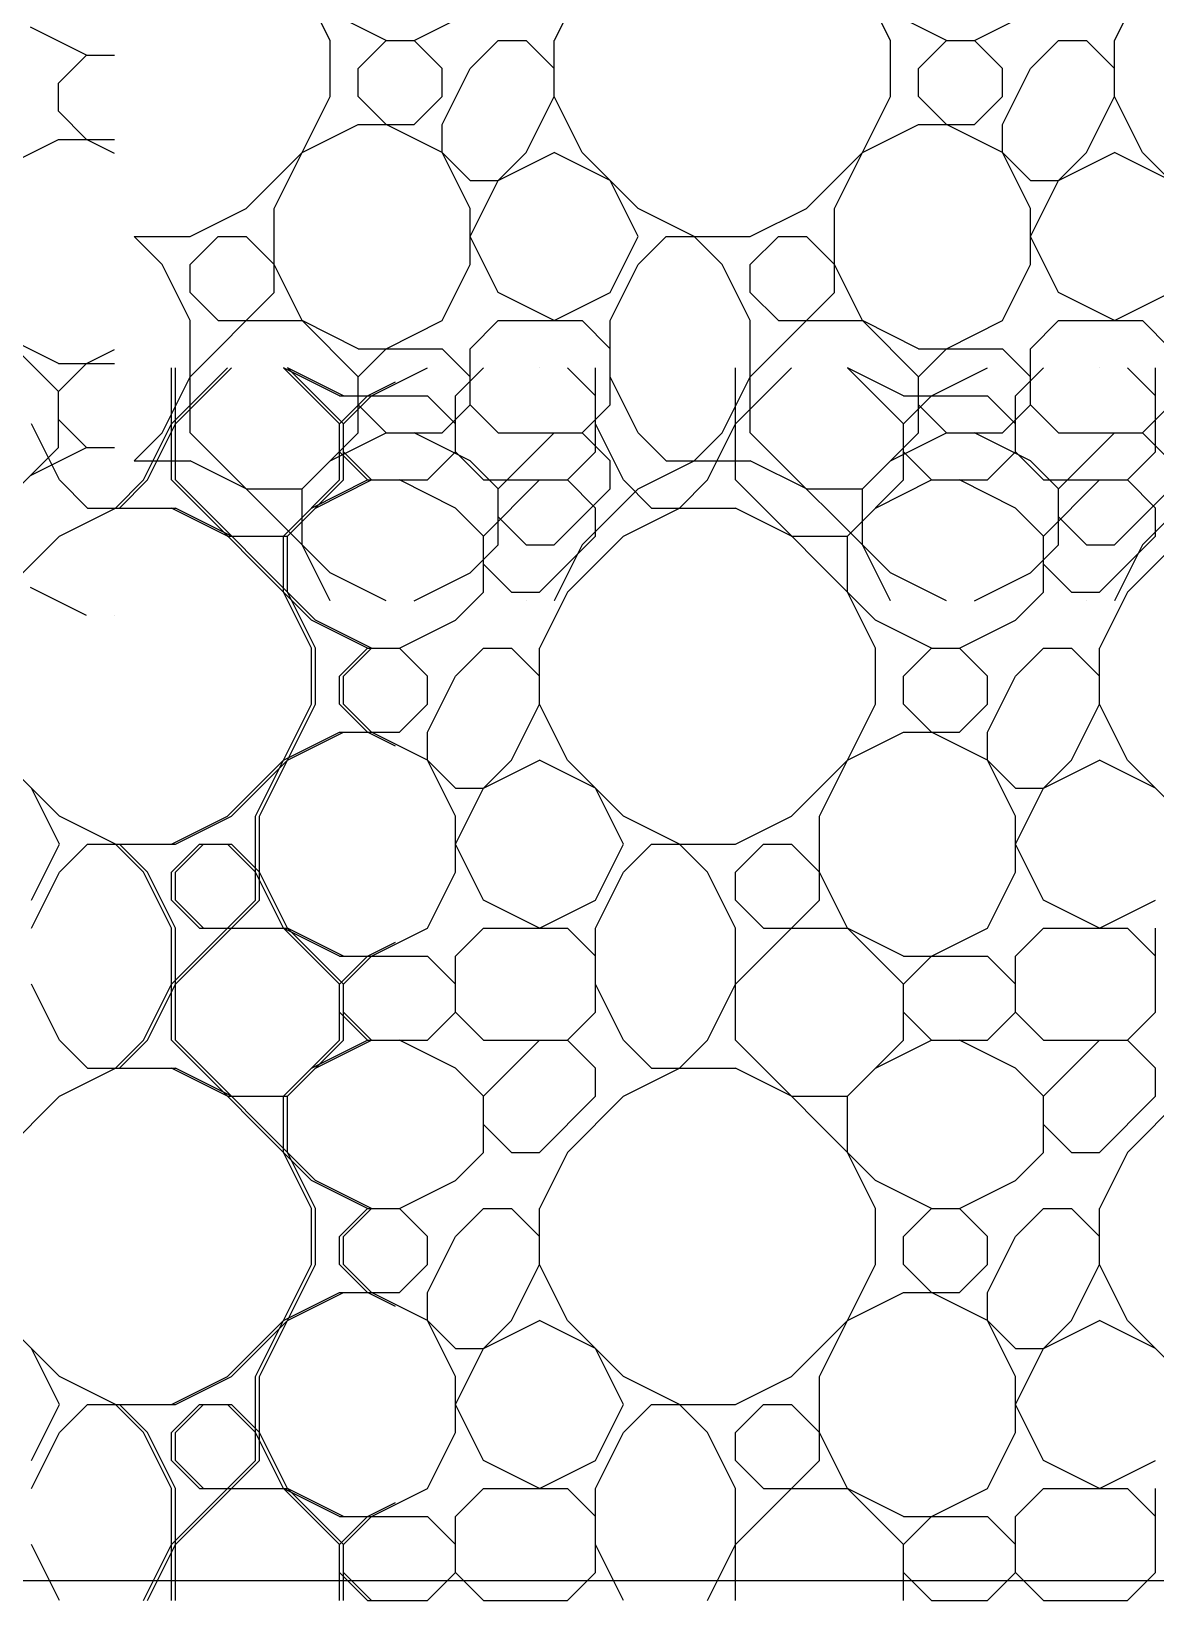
# Model space of a CAD drawing. Extents: x 1223 to 2114, y 507 to 973.
# Drawn here: x 2049.412 to 2049.913, y 610.166 to 610.866 of the extents above; entities that cross this region are included whole.
import ezdxf

# ---------------------------------------------------------------- set-up
doc = ezdxf.new("R2010")
doc.units = 0
doc.header["$MEASUREMENT"] = 0
doc.layers.get('0').update_dxf_attribs({"linetype": 'CONTINUOUS'})
doc.layers.add('PAREDES', color=2, linetype='CONTINUOUS')

# ---------------------------------------------------------------- blocks, each defined once
blk = doc.blocks.new('*X186')
at = {"color": 0}
for p, q in [((2049.43626, 610.85569), (2049.41126, 610.86819)), ((2049.42376, 610.84319), (2049.43626, 610.85569)), ((2049.43626, 610.85569), (2049.44876, 610.85569)), ((2049.44876, 610.85569), (2049.44876, 610.85569)), ((2049.42376, 610.83069), (2049.42376, 610.84319)), ((2049.43626, 610.81819), (2049.42376, 610.83069)), ((2049.39876, 610.80569), (2049.42376, 610.81819)), ((2049.42376, 610.81819), (2049.44876, 610.81819)), ((2049.44876, 610.81194), (2049.43626, 610.81819)), ((2049.44876, 610.81819), (2049.44876, 610.81819)), ((2049.42376, 610.71819), (2049.39876, 610.73069)), ((2049.42376, 610.70569), (2049.39876, 610.73069)), ((2049.43626, 610.71819), (2049.44876, 610.72444)), ((2049.42376, 610.70569), (2049.43626, 610.71819)), ((2049.42376, 610.71819), (2049.44876, 610.71819)), ((2049.42376, 610.68069), (2049.42376, 610.70569)), ((2049.43626, 610.68069), (2049.42376, 610.69319)), ((2049.39876, 610.65569), (2049.42376, 610.68069)), ((2049.41126, 610.66819), (2049.43626, 610.68069)), ((2049.43626, 610.68069), (2049.44876, 610.68069)), ((2049.43626, 610.60569), (2049.41126, 610.61819)), ((2049.44876, 610.60569), (2049.44876, 610.60569))]:
    blk.add_line(p, q, dxfattribs=at)
blk = doc.blocks.new('*X187')
at = {"color": 0}
for p, q in [((2049.5451, 610.86229), (2049.5326, 610.88729)), ((2049.6576, 610.88729), (2049.6451, 610.86229)), ((2049.7951, 610.86229), (2049.7826, 610.88729)), ((2049.9076, 610.88729), (2049.8951, 610.86229)), ((2049.5701, 610.86229), (2049.5451, 610.87479)), ((2049.5826, 610.86229), (2049.6076, 610.87479)), ((2049.8201, 610.86229), (2049.7951, 610.87479)), ((2049.8326, 610.86229), (2049.8576, 610.87479)), ((2049.5451, 610.83729), (2049.5451, 610.86229)), ((2049.5576, 610.84979), (2049.5701, 610.86229)), ((2049.5701, 610.86229), (2049.5826, 610.86229)), ((2049.5951, 610.84979), (2049.5826, 610.86229)), ((2049.6076, 610.84979), (2049.6201, 610.86229)), ((2049.6201, 610.86229), (2049.6326, 610.86229)), ((2049.6451, 610.84979), (2049.6326, 610.86229)), ((2049.6451, 610.83729), (2049.6451, 610.86229)), ((2049.7951, 610.83729), (2049.7951, 610.86229)), ((2049.8076, 610.84979), (2049.8201, 610.86229)), ((2049.8201, 610.86229), (2049.8326, 610.86229)), ((2049.8451, 610.84979), (2049.8326, 610.86229)), ((2049.8576, 610.84979), (2049.8701, 610.86229)), ((2049.8701, 610.86229), (2049.8826, 610.86229)), ((2049.8951, 610.84979), (2049.8826, 610.86229)), ((2049.8951, 610.83729), (2049.8951, 610.86229)), ((2049.5576, 610.83729), (2049.5576, 610.84979)), ((2049.5951, 610.82479), (2049.6076, 610.84979)), ((2049.5951, 610.83729), (2049.5951, 610.84979)), ((2049.8076, 610.83729), (2049.8076, 610.84979)), ((2049.8451, 610.82479), (2049.8576, 610.84979)), ((2049.8451, 610.83729), (2049.8451, 610.84979)), ((2049.5201, 610.78729), (2049.5451, 610.83729)), ((2049.5701, 610.82479), (2049.5576, 610.83729)), ((2049.5826, 610.82479), (2049.5951, 610.83729)), ((2049.6326, 610.81229), (2049.6451, 610.83729)), ((2049.6576, 610.81229), (2049.6451, 610.83729)), ((2049.7701, 610.78729), (2049.7951, 610.83729)), ((2049.8201, 610.82479), (2049.8076, 610.83729)), ((2049.8326, 610.82479), (2049.8451, 610.83729)), ((2049.8826, 610.81229), (2049.8951, 610.83729)), ((2049.9076, 610.81229), (2049.8951, 610.83729)), ((2049.5326, 610.81229), (2049.5576, 610.82479)), ((2049.5576, 610.82479), (2049.5826, 610.82479)), ((2049.5951, 610.81229), (2049.5701, 610.82479)), ((2049.5951, 610.81229), (2049.5951, 610.82479)), ((2049.7826, 610.81229), (2049.8076, 610.82479)), ((2049.8076, 610.82479), (2049.8326, 610.82479)), ((2049.8451, 610.81229), (2049.8201, 610.82479)), ((2049.8451, 610.81229), (2049.8451, 610.82479)), ((2049.5076, 610.78729), (2049.5326, 610.81229)), ((2049.6076, 610.78729), (2049.5951, 610.81229)), ((2049.6076, 610.79979), (2049.5951, 610.81229)), ((2049.6201, 610.79979), (2049.6451, 610.81229)), ((2049.6201, 610.79979), (2049.6326, 610.81229)), ((2049.6701, 610.79979), (2049.6451, 610.81229)), ((2049.6701, 610.79979), (2049.6451, 610.81229)), ((2049.6826, 610.78729), (2049.6576, 610.81229)), ((2049.7576, 610.78729), (2049.7826, 610.81229)), ((2049.8576, 610.78729), (2049.8451, 610.81229)), ((2049.8576, 610.79979), (2049.8451, 610.81229)), ((2049.8701, 610.79979), (2049.8951, 610.81229)), ((2049.8701, 610.79979), (2049.8826, 610.81229)), ((2049.9201, 610.79979), (2049.8951, 610.81229)), ((2049.9201, 610.79979), (2049.8951, 610.81229)), ((2049.9326, 610.78729), (2049.9076, 610.81229)), ((2049.6076, 610.77479), (2049.6201, 610.79979)), ((2049.6076, 610.79979), (2049.6201, 610.79979)), ((2049.6826, 610.77479), (2049.6701, 610.79979)), ((2049.8576, 610.77479), (2049.8701, 610.79979)), ((2049.8576, 610.79979), (2049.8701, 610.79979)), ((2049.4826, 610.77479), (2049.5076, 610.78729)), ((2049.5201, 610.74979), (2049.5201, 610.78729)), ((2049.6076, 610.76229), (2049.6076, 610.78729)), ((2049.7076, 610.77479), (2049.6826, 610.78729)), ((2049.7326, 610.77479), (2049.7576, 610.78729)), ((2049.7701, 610.74979), (2049.7701, 610.78729)), ((2049.8576, 610.76229), (2049.8576, 610.78729)), ((2049.4576, 610.77479), (2049.4576, 610.77479)), ((2049.4701, 610.76229), (2049.4576, 610.77479)), ((2049.4576, 610.77479), (2049.4826, 610.77479)), ((2049.4826, 610.76229), (2049.4951, 610.77479)), ((2049.4951, 610.77479), (2049.5076, 610.77479)), ((2049.5201, 610.76229), (2049.5076, 610.77479)), ((2049.6201, 610.74979), (2049.6076, 610.77479)), ((2049.6701, 610.74979), (2049.6826, 610.77479)), ((2049.6826, 610.76229), (2049.6951, 610.77479)), ((2049.6951, 610.77479), (2049.7326, 610.77479)), ((2049.7201, 610.76229), (2049.7076, 610.77479)), ((2049.7326, 610.76229), (2049.7451, 610.77479)), ((2049.7451, 610.77479), (2049.7576, 610.77479)), ((2049.7701, 610.76229), (2049.7576, 610.77479)), ((2049.8701, 610.74979), (2049.8576, 610.77479)), ((2049.4826, 610.73729), (2049.4701, 610.76229)), ((2049.4826, 610.74979), (2049.4826, 610.76229)), ((2049.5326, 610.73729), (2049.5201, 610.76229)), ((2049.5951, 610.73729), (2049.6076, 610.76229)), ((2049.6701, 610.73729), (2049.6826, 610.76229)), ((2049.7326, 610.73729), (2049.7201, 610.76229)), ((2049.7326, 610.74979), (2049.7326, 610.76229)), ((2049.7826, 610.73729), (2049.7701, 610.76229)), ((2049.8451, 610.73729), (2049.8576, 610.76229)), ((2049.4951, 610.73729), (2049.4826, 610.74979)), ((2049.4826, 610.71229), (2049.5201, 610.74979)), ((2049.6451, 610.73729), (2049.6201, 610.74979)), ((2049.6451, 610.73729), (2049.6701, 610.74979)), ((2049.7451, 610.73729), (2049.7326, 610.74979)), ((2049.7326, 610.71229), (2049.7701, 610.74979)), ((2049.8951, 610.73729), (2049.8701, 610.74979)), ((2049.8951, 610.73729), (2049.9201, 610.74979)), ((2049.4826, 610.68729), (2049.4826, 610.73729)), ((2049.4951, 610.73729), (2049.5326, 610.73729)), ((2049.5576, 610.72479), (2049.5326, 610.73729)), ((2049.5576, 610.71229), (2049.5326, 610.73729)), ((2049.5701, 610.72479), (2049.5951, 610.73729)), ((2049.6076, 610.72479), (2049.6201, 610.73729)), ((2049.6201, 610.73729), (2049.6576, 610.73729)), ((2049.6701, 610.72479), (2049.6576, 610.73729)), ((2049.6701, 610.69979), (2049.6701, 610.73729)), ((2049.7326, 610.68729), (2049.7326, 610.73729)), ((2049.7451, 610.73729), (2049.7826, 610.73729)), ((2049.8076, 610.72479), (2049.7826, 610.73729)), ((2049.8076, 610.71229), (2049.7826, 610.73729)), ((2049.8201, 610.72479), (2049.8451, 610.73729)), ((2049.8576, 610.72479), (2049.8701, 610.73729)), ((2049.8701, 610.73729), (2049.9076, 610.73729)), ((2049.9201, 610.72479), (2049.9076, 610.73729)), ((2049.5576, 610.71229), (2049.5701, 610.72479)), ((2049.5576, 610.72479), (2049.5951, 610.72479)), ((2049.6076, 610.71229), (2049.5951, 610.72479)), ((2049.6076, 610.69979), (2049.6076, 610.72479)), ((2049.8076, 610.71229), (2049.8201, 610.72479)), ((2049.8076, 610.72479), (2049.8451, 610.72479)), ((2049.8576, 610.71229), (2049.8451, 610.72479)), ((2049.8576, 610.69979), (2049.8576, 610.72479)), ((2049.4701, 610.68729), (2049.4826, 610.71229)), ((2049.5576, 610.68729), (2049.5576, 610.71229)), ((2049.6826, 610.68729), (2049.6701, 610.71229)), ((2049.7201, 610.68729), (2049.7326, 610.71229)), ((2049.8076, 610.68729), (2049.8076, 610.71229)), ((2049.5701, 610.68729), (2049.5576, 610.69979)), ((2049.5951, 610.68729), (2049.6076, 610.69979)), ((2049.6201, 610.68729), (2049.6076, 610.69979)), ((2049.6576, 610.68729), (2049.6701, 610.69979)), ((2049.8201, 610.68729), (2049.8076, 610.69979)), ((2049.8451, 610.68729), (2049.8576, 610.69979)), ((2049.8701, 610.68729), (2049.8576, 610.69979)), ((2049.9076, 610.68729), (2049.9201, 610.69979)), ((2049.4576, 610.67479), (2049.4701, 610.68729)), ((2049.5451, 610.62479), (2049.4826, 610.68729)), ((2049.5326, 610.66229), (2049.5576, 610.68729)), ((2049.5451, 610.67479), (2049.5701, 610.68729)), ((2049.5701, 610.68729), (2049.5951, 610.68729)), ((2049.6076, 610.67479), (2049.5826, 610.68729)), ((2049.6201, 610.66229), (2049.6451, 610.68729)), ((2049.6201, 610.68729), (2049.6576, 610.68729)), ((2049.6701, 610.67479), (2049.6576, 610.68729)), ((2049.6951, 610.67479), (2049.6826, 610.68729)), ((2049.7076, 610.67479), (2049.7201, 610.68729)), ((2049.7951, 610.62479), (2049.7326, 610.68729)), ((2049.7826, 610.66229), (2049.8076, 610.68729)), ((2049.7951, 610.67479), (2049.8201, 610.68729)), ((2049.8201, 610.68729), (2049.8451, 610.68729)), ((2049.8576, 610.67479), (2049.8326, 610.68729)), ((2049.8701, 610.66229), (2049.8951, 610.68729)), ((2049.8701, 610.68729), (2049.9076, 610.68729)), ((2049.9201, 610.67479), (2049.9076, 610.68729)), ((2049.4576, 610.67479), (2049.4826, 610.67479)), ((2049.5076, 610.66229), (2049.4826, 610.67479)), ((2049.6201, 610.66229), (2049.6076, 610.67479)), ((2049.6701, 610.66229), (2049.6701, 610.67479)), ((2049.6826, 610.66229), (2049.7076, 610.67479)), ((2049.6951, 610.67479), (2049.7326, 610.67479)), ((2049.7576, 610.66229), (2049.7326, 610.67479)), ((2049.8701, 610.66229), (2049.8576, 610.67479)), ((2049.5076, 610.66229), (2049.5326, 610.66229)), ((2049.5326, 610.63729), (2049.5326, 610.66229)), ((2049.6201, 610.63729), (2049.6201, 610.66229)), ((2049.6451, 610.63729), (2049.6701, 610.66229)), ((2049.6576, 610.63729), (2049.6826, 610.66229)), ((2049.7576, 610.66229), (2049.7826, 610.66229)), ((2049.7826, 610.63729), (2049.7826, 610.66229)), ((2049.8701, 610.63729), (2049.8701, 610.66229)), ((2049.8951, 610.63729), (2049.9201, 610.66229)), ((2049.9076, 610.63729), (2049.9326, 610.66229)), ((2049.6326, 610.63729), (2049.6201, 610.64979)), ((2049.8826, 610.63729), (2049.8701, 610.64979)), ((2049.5451, 610.61229), (2049.5326, 610.63729)), ((2049.6076, 610.62479), (2049.6201, 610.63729)), ((2049.6326, 610.63729), (2049.6451, 610.63729)), ((2049.6576, 610.63729), (2049.6451, 610.61229)), ((2049.7951, 610.61229), (2049.7826, 610.63729)), ((2049.8576, 610.62479), (2049.8701, 610.63729)), ((2049.8826, 610.63729), (2049.8951, 610.63729)), ((2049.9076, 610.63729), (2049.8951, 610.61229)), ((2049.5701, 610.61229), (2049.5451, 610.62479)), ((2049.5826, 610.61229), (2049.6076, 610.62479)), ((2049.8201, 610.61229), (2049.7951, 610.62479)), ((2049.8326, 610.61229), (2049.8576, 610.62479)), ((2049.5451, 610.61229), (2049.5451, 610.61229)), ((2049.5826, 610.61229), (2049.5826, 610.61229)), ((2049.6326, 610.61229), (2049.6326, 610.61229)), ((2049.6451, 610.61229), (2049.6451, 610.61229)), ((2049.7951, 610.61229), (2049.7951, 610.61229)), ((2049.8326, 610.61229), (2049.8326, 610.61229)), ((2049.8826, 610.61229), (2049.8826, 610.61229)), ((2049.8951, 610.61229), (2049.8951, 610.61229))]:
    blk.add_line(p, q, dxfattribs=at)

msp = doc.modelspace()

# ---------------------------------------------------------------- linework, layer by layer
at = {"color": 3}
for p, q in [((2049.47421, 610.6662), (2049.47421, 610.7162)), ((2049.47421, 610.6912), (2049.49921, 610.7162)), ((2049.47421, 610.7162), (2049.47421, 610.7162)), ((2049.476, 610.6662), (2049.476, 610.7162)), ((2049.476, 610.6912), (2049.501, 610.7162)), ((2049.476, 610.7162), (2049.476, 610.7162)), ((2049.54921, 610.6912), (2049.52421, 610.7162)), ((2049.52421, 610.7162), (2049.52421, 610.7162)), ((2049.54921, 610.7037), (2049.52421, 610.7162)), ((2049.551, 610.6912), (2049.526, 610.7162)), ((2049.526, 610.7162), (2049.526, 610.7162)), ((2049.551, 610.7037), (2049.526, 610.7162)), ((2049.5635, 610.7037), (2049.5885, 610.7162)), ((2049.601, 610.7037), (2049.6135, 610.7162)), ((2049.6385, 610.7162), (2049.6385, 610.7162)), ((2049.6635, 610.7037), (2049.651, 610.7162)), ((2049.6635, 610.6787), (2049.6635, 610.7162)), ((2049.726, 610.6662), (2049.726, 610.7162)), ((2049.726, 610.6912), (2049.751, 610.7162)), ((2049.726, 610.7162), (2049.726, 610.7162)), ((2049.801, 610.6912), (2049.776, 610.7162)), ((2049.776, 610.7162), (2049.776, 610.7162)), ((2049.801, 610.7037), (2049.776, 610.7162)), ((2049.8135, 610.7037), (2049.8385, 610.7162)), ((2049.851, 610.7037), (2049.8635, 610.7162)), ((2049.8885, 610.7162), (2049.8885, 610.7162)), ((2049.9135, 610.7037), (2049.901, 610.7162)), ((2049.9135, 610.6787), (2049.9135, 610.7162)), ((2049.54921, 610.7037), (2049.57421, 610.7037)), ((2049.54921, 610.6912), (2049.56171, 610.7037)), ((2049.551, 610.7037), (2049.5885, 610.7037)), ((2049.551, 610.6912), (2049.5635, 610.7037)), ((2049.56171, 610.7037), (2049.57421, 610.70995)), ((2049.601, 610.6912), (2049.5885, 610.7037)), ((2049.601, 610.6787), (2049.601, 610.7037)), ((2049.801, 610.7037), (2049.8385, 610.7037)), ((2049.801, 610.6912), (2049.8135, 610.7037)), ((2049.851, 610.6912), (2049.8385, 610.7037)), ((2049.851, 610.6787), (2049.851, 610.7037)), ((2049.42421, 610.6662), (2049.41171, 610.6912)), ((2049.46171, 610.6662), (2049.47421, 610.6912)), ((2049.4635, 610.6662), (2049.476, 610.6912)), ((2049.54921, 610.6662), (2049.54921, 610.6912)), ((2049.551, 610.6662), (2049.551, 610.6912)), ((2049.676, 610.6662), (2049.6635, 610.6912)), ((2049.7135, 610.6662), (2049.726, 610.6912)), ((2049.801, 610.6662), (2049.801, 610.6912)), ((2049.56171, 610.6662), (2049.54921, 610.6787)), ((2049.5635, 610.6662), (2049.551, 610.6787)), ((2049.5885, 610.6662), (2049.601, 610.6787)), ((2049.6135, 610.6662), (2049.601, 610.6787)), ((2049.651, 610.6662), (2049.6635, 610.6787)), ((2049.8135, 610.6662), (2049.801, 610.6787)), ((2049.8385, 610.6662), (2049.851, 610.6787)), ((2049.8635, 610.6662), (2049.851, 610.6787)), ((2049.901, 610.6662), (2049.9135, 610.6787)), ((2049.43671, 610.6537), (2049.42421, 610.6662)), ((2049.44921, 610.6537), (2049.46171, 610.6662)), ((2049.451, 610.6537), (2049.4635, 610.6662)), ((2049.53671, 610.6037), (2049.47421, 610.6662)), ((2049.5385, 610.6037), (2049.476, 610.6662)), ((2049.52421, 610.6412), (2049.54921, 610.6662)), ((2049.526, 610.6412), (2049.551, 610.6662)), ((2049.53671, 610.6537), (2049.56171, 610.6662)), ((2049.5385, 610.6537), (2049.5635, 610.6662)), ((2049.56171, 610.6662), (2049.57421, 610.6662)), ((2049.5635, 610.6662), (2049.5885, 610.6662)), ((2049.601, 610.6537), (2049.576, 610.6662)), ((2049.6135, 610.6662), (2049.651, 610.6662)), ((2049.6135, 610.6412), (2049.6385, 610.6662)), ((2049.6635, 610.6537), (2049.651, 610.6662)), ((2049.6885, 610.6537), (2049.676, 610.6662)), ((2049.701, 610.6537), (2049.7135, 610.6662)), ((2049.7885, 610.6037), (2049.726, 610.6662)), ((2049.776, 610.6412), (2049.801, 610.6662)), ((2049.7885, 610.6537), (2049.8135, 610.6662)), ((2049.8135, 610.6662), (2049.8385, 610.6662)), ((2049.851, 610.6537), (2049.826, 610.6662)), ((2049.8635, 610.6662), (2049.901, 610.6662)), ((2049.8635, 610.6412), (2049.8885, 610.6662)), ((2049.9135, 610.6537), (2049.901, 610.6662)), ((2049.42421, 610.6412), (2049.44921, 610.6537)), ((2049.43671, 610.6537), (2049.47421, 610.6537)), ((2049.451, 610.6537), (2049.476, 610.6537)), ((2049.49921, 610.6412), (2049.47421, 610.6537)), ((2049.501, 610.6412), (2049.476, 610.6537)), ((2049.6135, 610.6412), (2049.601, 610.6537)), ((2049.6635, 610.6412), (2049.6635, 610.6537)), ((2049.676, 610.6412), (2049.701, 610.6537)), ((2049.6885, 610.6537), (2049.726, 610.6537)), ((2049.751, 610.6412), (2049.726, 610.6537)), ((2049.8635, 610.6412), (2049.851, 610.6537)), ((2049.9135, 610.6412), (2049.9135, 610.6537)), ((2049.39921, 610.6162), (2049.42421, 610.6412)), ((2049.49921, 610.6412), (2049.52421, 610.6412)), ((2049.501, 610.6412), (2049.526, 610.6412)), ((2049.52421, 610.6162), (2049.52421, 610.6412)), ((2049.526, 610.6162), (2049.526, 610.6412)), ((2049.6135, 610.6162), (2049.6135, 610.6412)), ((2049.6385, 610.6162), (2049.6635, 610.6412)), ((2049.651, 610.6162), (2049.676, 610.6412)), ((2049.751, 610.6412), (2049.776, 610.6412)), ((2049.776, 610.6162), (2049.776, 610.6412)), ((2049.8635, 610.6162), (2049.8635, 610.6412)), ((2049.8885, 610.6162), (2049.9135, 610.6412)), ((2049.901, 610.6162), (2049.926, 610.6412)), ((2049.626, 610.6162), (2049.6135, 610.6287)), ((2049.876, 610.6162), (2049.8635, 610.6287)), ((2049.53671, 610.5912), (2049.52421, 610.6162)), ((2049.5385, 610.5912), (2049.526, 610.6162)), ((2049.601, 610.6037), (2049.6135, 610.6162)), ((2049.626, 610.6162), (2049.6385, 610.6162)), ((2049.651, 610.6162), (2049.6385, 610.5912)), ((2049.7885, 610.5912), (2049.776, 610.6162)), ((2049.851, 610.6037), (2049.8635, 610.6162)), ((2049.876, 610.6162), (2049.8885, 610.6162)), ((2049.901, 610.6162), (2049.8885, 610.5912)), ((2049.56171, 610.5912), (2049.53671, 610.6037)), ((2049.5635, 610.5912), (2049.5385, 610.6037)), ((2049.576, 610.5912), (2049.601, 610.6037)), ((2049.8135, 610.5912), (2049.7885, 610.6037)), ((2049.826, 610.5912), (2049.851, 610.6037)), ((2049.53671, 610.5662), (2049.53671, 610.5912)), ((2049.5385, 610.5662), (2049.5385, 610.5912)), ((2049.54921, 610.5787), (2049.56171, 610.5912)), ((2049.551, 610.5787), (2049.5635, 610.5912)), ((2049.56171, 610.5912), (2049.57421, 610.5912)), ((2049.5635, 610.5912), (2049.576, 610.5912)), ((2049.57421, 610.5912), (2049.57421, 610.5912)), ((2049.5885, 610.5787), (2049.576, 610.5912)), ((2049.601, 610.5787), (2049.6135, 610.5912)), ((2049.6135, 610.5912), (2049.626, 610.5912)), ((2049.6385, 610.5787), (2049.626, 610.5912)), ((2049.6385, 610.5662), (2049.6385, 610.5912)), ((2049.7885, 610.5662), (2049.7885, 610.5912)), ((2049.801, 610.5787), (2049.8135, 610.5912)), ((2049.8135, 610.5912), (2049.826, 610.5912)), ((2049.8385, 610.5787), (2049.826, 610.5912)), ((2049.851, 610.5787), (2049.8635, 610.5912)), ((2049.8635, 610.5912), (2049.876, 610.5912)), ((2049.8885, 610.5787), (2049.876, 610.5912)), ((2049.8885, 610.5662), (2049.8885, 610.5912)), ((2049.54921, 610.5662), (2049.54921, 610.5787)), ((2049.551, 610.5662), (2049.551, 610.5787)), ((2049.5885, 610.5662), (2049.5885, 610.5787)), ((2049.5885, 610.5537), (2049.601, 610.5787)), ((2049.801, 610.5662), (2049.801, 610.5787)), ((2049.8385, 610.5662), (2049.8385, 610.5787)), ((2049.8385, 610.5537), (2049.851, 610.5787)), ((2049.51171, 610.5162), (2049.53671, 610.56619)), ((2049.5135, 610.5162), (2049.5385, 610.56619)), ((2049.56171, 610.5537), (2049.54921, 610.5662)), ((2049.5635, 610.5537), (2049.551, 610.5662)), ((2049.576, 610.5537), (2049.5885, 610.5662)), ((2049.626, 610.5412), (2049.6385, 610.5662)), ((2049.651, 610.5412), (2049.6385, 610.5662)), ((2049.7635, 610.5162), (2049.7885, 610.56619)), ((2049.8135, 610.5537), (2049.801, 610.5662)), ((2049.826, 610.5537), (2049.8385, 610.5662)), ((2049.876, 610.5412), (2049.8885, 610.5662)), ((2049.901, 610.5412), (2049.8885, 610.5662)), ((2049.52421, 610.5412), (2049.54921, 610.5537)), ((2049.526, 610.5412), (2049.551, 610.5537)), ((2049.54921, 610.5537), (2049.57421, 610.5537)), ((2049.551, 610.5537), (2049.576, 610.5537)), ((2049.57421, 610.54745), (2049.56171, 610.5537)), ((2049.5885, 610.5412), (2049.5635, 610.5537)), ((2049.57421, 610.5537), (2049.57421, 610.5537)), ((2049.5885, 610.5412), (2049.5885, 610.5537)), ((2049.776, 610.5412), (2049.801, 610.5537)), ((2049.801, 610.5537), (2049.826, 610.5537)), ((2049.8385, 610.5412), (2049.8135, 610.5537)), ((2049.8385, 610.5412), (2049.8385, 610.5537)), ((2049.42421, 610.5162), (2049.39921, 610.5412)), ((2049.49921, 610.5162), (2049.52421, 610.5412)), ((2049.501, 610.5162), (2049.526, 610.5412)), ((2049.601, 610.5287), (2049.5885, 610.5412)), ((2049.601, 610.5162), (2049.5885, 610.5412)), ((2049.6135, 610.5287), (2049.626, 610.5412)), ((2049.6135, 610.5287), (2049.6385, 610.5412)), ((2049.6635, 610.5287), (2049.6385, 610.5412)), ((2049.6635, 610.5287), (2049.6385, 610.5412)), ((2049.676, 610.5162), (2049.651, 610.5412)), ((2049.751, 610.5162), (2049.776, 610.5412)), ((2049.851, 610.5287), (2049.8385, 610.5412)), ((2049.851, 610.5162), (2049.8385, 610.5412)), ((2049.8635, 610.5287), (2049.876, 610.5412)), ((2049.8635, 610.5287), (2049.8885, 610.5412)), ((2049.9135, 610.5287), (2049.8885, 610.5412)), ((2049.9135, 610.5287), (2049.8885, 610.5412)), ((2049.926, 610.5162), (2049.901, 610.5412)), ((2049.42421, 610.5037), (2049.41171, 610.5287)), ((2049.601, 610.5287), (2049.6135, 610.5287)), ((2049.601, 610.5037), (2049.6135, 610.5287)), ((2049.676, 610.5037), (2049.6635, 610.5287)), ((2049.851, 610.5287), (2049.8635, 610.5287)), ((2049.851, 610.5037), (2049.8635, 610.5287)), ((2049.44921, 610.5037), (2049.42421, 610.5162)), ((2049.47421, 610.5037), (2049.49921, 610.5162)), ((2049.476, 610.5037), (2049.501, 610.5162)), ((2049.51171, 610.4787), (2049.51171, 610.5162)), ((2049.5135, 610.4787), (2049.5135, 610.5162)), ((2049.601, 610.4912), (2049.601, 610.5162)), ((2049.701, 610.5037), (2049.676, 610.5162)), ((2049.726, 610.5037), (2049.751, 610.5162)), ((2049.7635, 610.4787), (2049.7635, 610.5162)), ((2049.851, 610.4912), (2049.851, 610.5162)), ((2049.41171, 610.4787), (2049.42421, 610.5037)), ((2049.42421, 610.4912), (2049.43671, 610.5037)), ((2049.43671, 610.5037), (2049.47421, 610.5037)), ((2049.46171, 610.4912), (2049.44921, 610.5037)), ((2049.451, 610.5037), (2049.476, 610.5037)), ((2049.4635, 610.4912), (2049.451, 610.5037)), ((2049.451, 610.5037), (2049.451, 610.5037)), ((2049.47421, 610.4912), (2049.48671, 610.5037)), ((2049.476, 610.4912), (2049.4885, 610.5037)), ((2049.48671, 610.5037), (2049.49921, 610.5037)), ((2049.4885, 610.5037), (2049.501, 610.5037)), ((2049.51171, 610.4912), (2049.49921, 610.5037)), ((2049.5135, 610.4912), (2049.501, 610.5037)), ((2049.6135, 610.4787), (2049.601, 610.5037)), ((2049.6635, 610.4787), (2049.676, 610.5037)), ((2049.676, 610.4912), (2049.6885, 610.5037)), ((2049.6885, 610.5037), (2049.726, 610.5037)), ((2049.7135, 610.4912), (2049.701, 610.5037)), ((2049.726, 610.4912), (2049.7385, 610.5037)), ((2049.7385, 610.5037), (2049.751, 610.5037)), ((2049.7635, 610.4912), (2049.751, 610.5037)), ((2049.8635, 610.4787), (2049.851, 610.5037)), ((2049.41171, 610.4662), (2049.42421, 610.4912)), ((2049.47421, 610.4662), (2049.46171, 610.4912)), ((2049.476, 610.4662), (2049.4635, 610.4912)), ((2049.47421, 610.4787), (2049.47421, 610.4912)), ((2049.476, 610.4787), (2049.476, 610.4912)), ((2049.52421, 610.4662), (2049.51171, 610.4912)), ((2049.526, 610.4662), (2049.5135, 610.4912)), ((2049.5885, 610.4662), (2049.601, 610.4912)), ((2049.6635, 610.4662), (2049.676, 610.4912)), ((2049.726, 610.4662), (2049.7135, 610.4912)), ((2049.726, 610.4787), (2049.726, 610.4912)), ((2049.776, 610.4662), (2049.7635, 610.4912)), ((2049.8385, 610.4662), (2049.851, 610.4912)), ((2049.47421, 610.4412), (2049.51171, 610.4787)), ((2049.48671, 610.4662), (2049.47421, 610.4787)), ((2049.476, 610.4412), (2049.5135, 610.4787)), ((2049.4885, 610.4662), (2049.476, 610.4787)), ((2049.6385, 610.4662), (2049.6135, 610.4787)), ((2049.6385, 610.4662), (2049.6635, 610.4787)), ((2049.726, 610.4412), (2049.7635, 610.4787)), ((2049.7385, 610.4662), (2049.726, 610.4787)), ((2049.8885, 610.4662), (2049.8635, 610.4787)), ((2049.8885, 610.4662), (2049.9135, 610.4787)), ((2049.47421, 610.4162), (2049.47421, 610.4662)), ((2049.476, 610.4162), (2049.476, 610.4662)), ((2049.48671, 610.4662), (2049.52421, 610.4662)), ((2049.4885, 610.4662), (2049.526, 610.4662)), ((2049.54921, 610.4412), (2049.52421, 610.4662)), ((2049.54921, 610.4537), (2049.52421, 610.4662)), ((2049.551, 610.4412), (2049.526, 610.4662)), ((2049.551, 610.4537), (2049.526, 610.4662)), ((2049.5635, 610.4537), (2049.5885, 610.4662)), ((2049.601, 610.4537), (2049.6135, 610.4662)), ((2049.6135, 610.4662), (2049.651, 610.4662)), ((2049.6635, 610.4537), (2049.651, 610.4662)), ((2049.6635, 610.4287), (2049.6635, 610.4662)), ((2049.726, 610.4162), (2049.726, 610.4662)), ((2049.7385, 610.4662), (2049.776, 610.4662)), ((2049.801, 610.4412), (2049.776, 610.4662)), ((2049.801, 610.4537), (2049.776, 610.4662)), ((2049.8135, 610.4537), (2049.8385, 610.4662)), ((2049.851, 610.4537), (2049.8635, 610.4662)), ((2049.8635, 610.4662), (2049.901, 610.4662)), ((2049.9135, 610.4537), (2049.901, 610.4662)), ((2049.9135, 610.4287), (2049.9135, 610.4662)), ((2049.56171, 610.4537), (2049.57421, 610.45995)), ((2049.54921, 610.4537), (2049.57421, 610.4537)), ((2049.54921, 610.4412), (2049.56171, 610.4537)), ((2049.551, 610.4537), (2049.5885, 610.4537)), ((2049.551, 610.4412), (2049.5635, 610.4537)), ((2049.601, 610.4412), (2049.5885, 610.4537)), ((2049.601, 610.4287), (2049.601, 610.4537)), ((2049.801, 610.4537), (2049.8385, 610.4537)), ((2049.801, 610.4412), (2049.8135, 610.4537)), ((2049.851, 610.4412), (2049.8385, 610.4537)), ((2049.851, 610.4287), (2049.851, 610.4537)), ((2049.42421, 610.4162), (2049.41171, 610.4412)), ((2049.46171, 610.4162), (2049.47421, 610.4412)), ((2049.4635, 610.4162), (2049.476, 610.4412)), ((2049.54921, 610.4162), (2049.54921, 610.4412)), ((2049.551, 610.4162), (2049.551, 610.4412)), ((2049.676, 610.4162), (2049.6635, 610.4412)), ((2049.7135, 610.4162), (2049.726, 610.4412)), ((2049.801, 610.4162), (2049.801, 610.4412)), ((2049.56171, 610.4162), (2049.54921, 610.4287)), ((2049.5635, 610.4162), (2049.551, 610.4287)), ((2049.5885, 610.4162), (2049.601, 610.4287)), ((2049.6135, 610.4162), (2049.601, 610.4287)), ((2049.651, 610.4162), (2049.6635, 610.4287)), ((2049.8135, 610.4162), (2049.801, 610.4287)), ((2049.8385, 610.4162), (2049.851, 610.4287)), ((2049.8635, 610.4162), (2049.851, 610.4287)), ((2049.901, 610.4162), (2049.9135, 610.4287)), ((2049.43671, 610.4037), (2049.42421, 610.4162)), ((2049.44921, 610.4037), (2049.46171, 610.4162)), ((2049.451, 610.4037), (2049.4635, 610.4162)), ((2049.53671, 610.3537), (2049.47421, 610.4162)), ((2049.5385, 610.3537), (2049.476, 610.4162)), ((2049.52421, 610.3912), (2049.54921, 610.4162)), ((2049.526, 610.3912), (2049.551, 610.4162)), ((2049.53671, 610.4037), (2049.56171, 610.4162)), ((2049.5385, 610.4037), (2049.5635, 610.4162)), ((2049.56171, 610.4162), (2049.57421, 610.4162)), ((2049.5635, 610.4162), (2049.5885, 610.4162)), ((2049.601, 610.4037), (2049.576, 610.4162)), ((2049.6135, 610.4162), (2049.651, 610.4162)), ((2049.6135, 610.3912), (2049.6385, 610.4162)), ((2049.6635, 610.4037), (2049.651, 610.4162)), ((2049.6885, 610.4037), (2049.676, 610.4162)), ((2049.701, 610.4037), (2049.7135, 610.4162)), ((2049.7885, 610.3537), (2049.726, 610.4162)), ((2049.776, 610.3912), (2049.801, 610.4162)), ((2049.7885, 610.4037), (2049.8135, 610.4162)), ((2049.8135, 610.4162), (2049.8385, 610.4162)), ((2049.851, 610.4037), (2049.826, 610.4162)), ((2049.8635, 610.4162), (2049.901, 610.4162)), ((2049.8635, 610.3912), (2049.8885, 610.4162)), ((2049.9135, 610.4037), (2049.901, 610.4162)), ((2049.42421, 610.3912), (2049.44921, 610.4037)), ((2049.43671, 610.4037), (2049.47421, 610.4037)), ((2049.451, 610.4037), (2049.476, 610.4037)), ((2049.49921, 610.3912), (2049.47421, 610.4037)), ((2049.501, 610.3912), (2049.476, 610.4037)), ((2049.6135, 610.3912), (2049.601, 610.4037)), ((2049.6635, 610.3912), (2049.6635, 610.4037)), ((2049.676, 610.3912), (2049.701, 610.4037)), ((2049.6885, 610.4037), (2049.726, 610.4037)), ((2049.751, 610.3912), (2049.726, 610.4037)), ((2049.8635, 610.3912), (2049.851, 610.4037)), ((2049.9135, 610.3912), (2049.9135, 610.4037)), ((2049.39921, 610.3662), (2049.42421, 610.3912)), ((2049.49921, 610.3912), (2049.52421, 610.3912)), ((2049.501, 610.3912), (2049.526, 610.3912)), ((2049.52421, 610.3662), (2049.52421, 610.3912)), ((2049.526, 610.3662), (2049.526, 610.3912)), ((2049.6135, 610.3662), (2049.6135, 610.3912)), ((2049.6385, 610.3662), (2049.6635, 610.3912)), ((2049.651, 610.3662), (2049.676, 610.3912)), ((2049.751, 610.3912), (2049.776, 610.3912)), ((2049.776, 610.3662), (2049.776, 610.3912)), ((2049.8635, 610.3662), (2049.8635, 610.3912)), ((2049.8885, 610.3662), (2049.9135, 610.3912)), ((2049.901, 610.3662), (2049.926, 610.3912)), ((2049.626, 610.3662), (2049.6135, 610.3787)), ((2049.876, 610.3662), (2049.8635, 610.3787)), ((2049.53671, 610.3412), (2049.52421, 610.3662)), ((2049.5385, 610.3412), (2049.526, 610.3662)), ((2049.601, 610.3537), (2049.6135, 610.3662)), ((2049.626, 610.3662), (2049.6385, 610.3662)), ((2049.651, 610.3662), (2049.6385, 610.3412)), ((2049.7885, 610.3412), (2049.776, 610.3662)), ((2049.851, 610.3537), (2049.8635, 610.3662)), ((2049.876, 610.3662), (2049.8885, 610.3662)), ((2049.901, 610.3662), (2049.8885, 610.3412)), ((2049.56171, 610.3412), (2049.53671, 610.3537)), ((2049.5635, 610.3412), (2049.5385, 610.3537)), ((2049.576, 610.3412), (2049.601, 610.3537)), ((2049.8135, 610.3412), (2049.7885, 610.3537)), ((2049.826, 610.3412), (2049.851, 610.3537)), ((2049.53671, 610.3162), (2049.53671, 610.3412)), ((2049.5385, 610.3162), (2049.5385, 610.3412)), ((2049.54921, 610.3287), (2049.56171, 610.3412)), ((2049.551, 610.3287), (2049.5635, 610.3412)), ((2049.56171, 610.3412), (2049.57421, 610.3412)), ((2049.5635, 610.3412), (2049.576, 610.3412)), ((2049.57421, 610.3412), (2049.57421, 610.3412)), ((2049.5885, 610.3287), (2049.576, 610.3412)), ((2049.601, 610.3287), (2049.6135, 610.3412)), ((2049.6135, 610.3412), (2049.626, 610.3412)), ((2049.6385, 610.3287), (2049.626, 610.3412)), ((2049.6385, 610.3162), (2049.6385, 610.3412)), ((2049.7885, 610.3162), (2049.7885, 610.3412)), ((2049.801, 610.3287), (2049.8135, 610.3412)), ((2049.8135, 610.3412), (2049.826, 610.3412)), ((2049.8385, 610.3287), (2049.826, 610.3412)), ((2049.851, 610.3287), (2049.8635, 610.3412)), ((2049.8635, 610.3412), (2049.876, 610.3412)), ((2049.8885, 610.3287), (2049.876, 610.3412)), ((2049.8885, 610.3162), (2049.8885, 610.3412)), ((2049.54921, 610.3162), (2049.54921, 610.3287)), ((2049.551, 610.3162), (2049.551, 610.3287)), ((2049.5885, 610.3162), (2049.5885, 610.3287)), ((2049.5885, 610.3037), (2049.601, 610.3287)), ((2049.801, 610.3162), (2049.801, 610.3287)), ((2049.8385, 610.3162), (2049.8385, 610.3287)), ((2049.8385, 610.3037), (2049.851, 610.3287)), ((2049.51171, 610.2662), (2049.53671, 610.31619)), ((2049.5135, 610.2662), (2049.5385, 610.31619)), ((2049.56171, 610.3037), (2049.54921, 610.3162)), ((2049.5635, 610.3037), (2049.551, 610.3162)), ((2049.576, 610.3037), (2049.5885, 610.3162)), ((2049.626, 610.2912), (2049.6385, 610.3162)), ((2049.651, 610.2912), (2049.6385, 610.3162)), ((2049.7635, 610.2662), (2049.7885, 610.31619)), ((2049.8135, 610.3037), (2049.801, 610.3162)), ((2049.826, 610.3037), (2049.8385, 610.3162)), ((2049.876, 610.2912), (2049.8885, 610.3162)), ((2049.901, 610.2912), (2049.8885, 610.3162)), ((2049.52421, 610.2912), (2049.54921, 610.3037)), ((2049.526, 610.2912), (2049.551, 610.3037)), ((2049.54921, 610.3037), (2049.57421, 610.3037)), ((2049.551, 610.3037), (2049.576, 610.3037)), ((2049.57421, 610.29745), (2049.56171, 610.3037)), ((2049.5885, 610.2912), (2049.5635, 610.3037)), ((2049.57421, 610.3037), (2049.57421, 610.3037)), ((2049.5885, 610.2912), (2049.5885, 610.3037)), ((2049.776, 610.2912), (2049.801, 610.3037)), ((2049.801, 610.3037), (2049.826, 610.3037)), ((2049.8385, 610.2912), (2049.8135, 610.3037)), ((2049.8385, 610.2912), (2049.8385, 610.3037)), ((2049.42421, 610.2662), (2049.39921, 610.2912)), ((2049.49921, 610.2662), (2049.52421, 610.2912)), ((2049.501, 610.2662), (2049.526, 610.2912)), ((2049.601, 610.2787), (2049.5885, 610.2912)), ((2049.601, 610.2662), (2049.5885, 610.2912)), ((2049.6135, 610.2787), (2049.626, 610.2912)), ((2049.6135, 610.2787), (2049.6385, 610.2912)), ((2049.6635, 610.2787), (2049.6385, 610.2912)), ((2049.6635, 610.2787), (2049.6385, 610.2912)), ((2049.676, 610.2662), (2049.651, 610.2912)), ((2049.751, 610.2662), (2049.776, 610.2912)), ((2049.851, 610.2787), (2049.8385, 610.2912)), ((2049.851, 610.2662), (2049.8385, 610.2912)), ((2049.8635, 610.2787), (2049.876, 610.2912)), ((2049.8635, 610.2787), (2049.8885, 610.2912)), ((2049.9135, 610.2787), (2049.8885, 610.2912)), ((2049.9135, 610.2787), (2049.8885, 610.2912)), ((2049.926, 610.2662), (2049.901, 610.2912)), ((2049.42421, 610.2537), (2049.41171, 610.2787)), ((2049.601, 610.2787), (2049.6135, 610.2787)), ((2049.601, 610.2537), (2049.6135, 610.2787)), ((2049.676, 610.2537), (2049.6635, 610.2787)), ((2049.851, 610.2787), (2049.8635, 610.2787)), ((2049.851, 610.2537), (2049.8635, 610.2787)), ((2049.44921, 610.2537), (2049.42421, 610.2662)), ((2049.47421, 610.2537), (2049.49921, 610.2662)), ((2049.476, 610.2537), (2049.501, 610.2662)), ((2049.51171, 610.2287), (2049.51171, 610.2662)), ((2049.5135, 610.2287), (2049.5135, 610.2662)), ((2049.601, 610.2412), (2049.601, 610.2662)), ((2049.701, 610.2537), (2049.676, 610.2662)), ((2049.726, 610.2537), (2049.751, 610.2662)), ((2049.7635, 610.2287), (2049.7635, 610.2662)), ((2049.851, 610.2412), (2049.851, 610.2662)), ((2049.41171, 610.2287), (2049.42421, 610.2537)), ((2049.42421, 610.2412), (2049.43671, 610.2537)), ((2049.43671, 610.2537), (2049.47421, 610.2537)), ((2049.46171, 610.2412), (2049.44921, 610.2537)), ((2049.451, 610.2537), (2049.476, 610.2537)), ((2049.4635, 610.2412), (2049.451, 610.2537)), ((2049.451, 610.2537), (2049.451, 610.2537)), ((2049.47421, 610.2412), (2049.48671, 610.2537)), ((2049.476, 610.2412), (2049.4885, 610.2537)), ((2049.48671, 610.2537), (2049.49921, 610.2537)), ((2049.4885, 610.2537), (2049.501, 610.2537)), ((2049.51171, 610.2412), (2049.49921, 610.2537)), ((2049.5135, 610.2412), (2049.501, 610.2537)), ((2049.6135, 610.2287), (2049.601, 610.2537)), ((2049.6635, 610.2287), (2049.676, 610.2537)), ((2049.676, 610.2412), (2049.6885, 610.2537)), ((2049.6885, 610.2537), (2049.726, 610.2537)), ((2049.7135, 610.2412), (2049.701, 610.2537)), ((2049.726, 610.2412), (2049.7385, 610.2537)), ((2049.7385, 610.2537), (2049.751, 610.2537)), ((2049.7635, 610.2412), (2049.751, 610.2537)), ((2049.8635, 610.2287), (2049.851, 610.2537)), ((2049.41171, 610.2162), (2049.42421, 610.2412)), ((2049.47421, 610.2162), (2049.46171, 610.2412)), ((2049.476, 610.2162), (2049.4635, 610.2412)), ((2049.47421, 610.2287), (2049.47421, 610.2412)), ((2049.476, 610.2287), (2049.476, 610.2412)), ((2049.52421, 610.2162), (2049.51171, 610.2412)), ((2049.526, 610.2162), (2049.5135, 610.2412)), ((2049.5885, 610.2162), (2049.601, 610.2412)), ((2049.6635, 610.2162), (2049.676, 610.2412)), ((2049.726, 610.2162), (2049.7135, 610.2412)), ((2049.726, 610.2287), (2049.726, 610.2412)), ((2049.776, 610.2162), (2049.7635, 610.2412)), ((2049.8385, 610.2162), (2049.851, 610.2412)), ((2049.47421, 610.1912), (2049.51171, 610.2287)), ((2049.48671, 610.2162), (2049.47421, 610.2287)), ((2049.476, 610.1912), (2049.5135, 610.2287)), ((2049.4885, 610.2162), (2049.476, 610.2287)), ((2049.6385, 610.2162), (2049.6135, 610.2287)), ((2049.6385, 610.2162), (2049.6635, 610.2287)), ((2049.726, 610.1912), (2049.7635, 610.2287)), ((2049.7385, 610.2162), (2049.726, 610.2287)), ((2049.8885, 610.2162), (2049.8635, 610.2287)), ((2049.8885, 610.2162), (2049.9135, 610.2287)), ((2049.47421, 610.1662), (2049.47421, 610.2162)), ((2049.476, 610.1662), (2049.476, 610.2162)), ((2049.48671, 610.2162), (2049.52421, 610.2162)), ((2049.4885, 610.2162), (2049.526, 610.2162)), ((2049.54921, 610.1912), (2049.52421, 610.2162)), ((2049.54921, 610.2037), (2049.52421, 610.2162)), ((2049.551, 610.1912), (2049.526, 610.2162)), ((2049.551, 610.2037), (2049.526, 610.2162)), ((2049.5635, 610.2037), (2049.5885, 610.2162)), ((2049.601, 610.2037), (2049.6135, 610.2162)), ((2049.6135, 610.2162), (2049.651, 610.2162)), ((2049.6635, 610.2037), (2049.651, 610.2162)), ((2049.6635, 610.1787), (2049.6635, 610.2162)), ((2049.726, 610.1662), (2049.726, 610.2162)), ((2049.7385, 610.2162), (2049.776, 610.2162)), ((2049.801, 610.1912), (2049.776, 610.2162)), ((2049.801, 610.2037), (2049.776, 610.2162)), ((2049.8135, 610.2037), (2049.8385, 610.2162)), ((2049.851, 610.2037), (2049.8635, 610.2162)), ((2049.8635, 610.2162), (2049.901, 610.2162)), ((2049.9135, 610.2037), (2049.901, 610.2162)), ((2049.9135, 610.1787), (2049.9135, 610.2162)), ((2049.56171, 610.2037), (2049.57421, 610.20995)), ((2049.54921, 610.2037), (2049.57421, 610.2037)), ((2049.54921, 610.1912), (2049.56171, 610.2037)), ((2049.551, 610.2037), (2049.5885, 610.2037)), ((2049.551, 610.1912), (2049.5635, 610.2037)), ((2049.601, 610.1912), (2049.5885, 610.2037)), ((2049.601, 610.1787), (2049.601, 610.2037)), ((2049.801, 610.2037), (2049.8385, 610.2037)), ((2049.801, 610.1912), (2049.8135, 610.2037)), ((2049.851, 610.1912), (2049.8385, 610.2037)), ((2049.851, 610.1787), (2049.851, 610.2037)), ((2049.42421, 610.1662), (2049.41171, 610.1912)), ((2049.46171, 610.1662), (2049.47421, 610.1912)), ((2049.4635, 610.1662), (2049.476, 610.1912)), ((2049.54921, 610.1662), (2049.54921, 610.1912)), ((2049.551, 610.1662), (2049.551, 610.1912)), ((2049.676, 610.1662), (2049.6635, 610.1912)), ((2049.7135, 610.1662), (2049.726, 610.1912)), ((2049.801, 610.1662), (2049.801, 610.1912)), ((2049.56171, 610.1662), (2049.54921, 610.1787)), ((2049.5635, 610.1662), (2049.551, 610.1787)), ((2049.5885, 610.1662), (2049.601, 610.1787)), ((2049.6135, 610.1662), (2049.601, 610.1787)), ((2049.651, 610.1662), (2049.6635, 610.1787)), ((2049.8135, 610.1662), (2049.801, 610.1787)), ((2049.8385, 610.1662), (2049.851, 610.1787)), ((2049.8635, 610.1662), (2049.851, 610.1787)), ((2049.901, 610.1662), (2049.9135, 610.1787)), ((2049.56171, 610.1662), (2049.57421, 610.1662)), ((2049.5635, 610.1662), (2049.5885, 610.1662)), ((2049.6135, 610.1662), (2049.651, 610.1662)), ((2049.8135, 610.1662), (2049.8385, 610.1662)), ((2049.8635, 610.1662), (2049.901, 610.1662))]:
    msp.add_line(p, q, dxfattribs=at)
at = {"layer": 'PAREDES', "color": 3}
msp.add_line((2048.96746, 610.17524), (2050.68985, 610.17524), dxfattribs=at)

# ---------------------------------------------------------------- block references
at = {"color": 3, "linetype": 'Continuous'}
for name in ['*X187', '*X186']:
    msp.add_blockref(name, (0, 0), dxfattribs=at)

doc.saveas('drawing.dxf')
